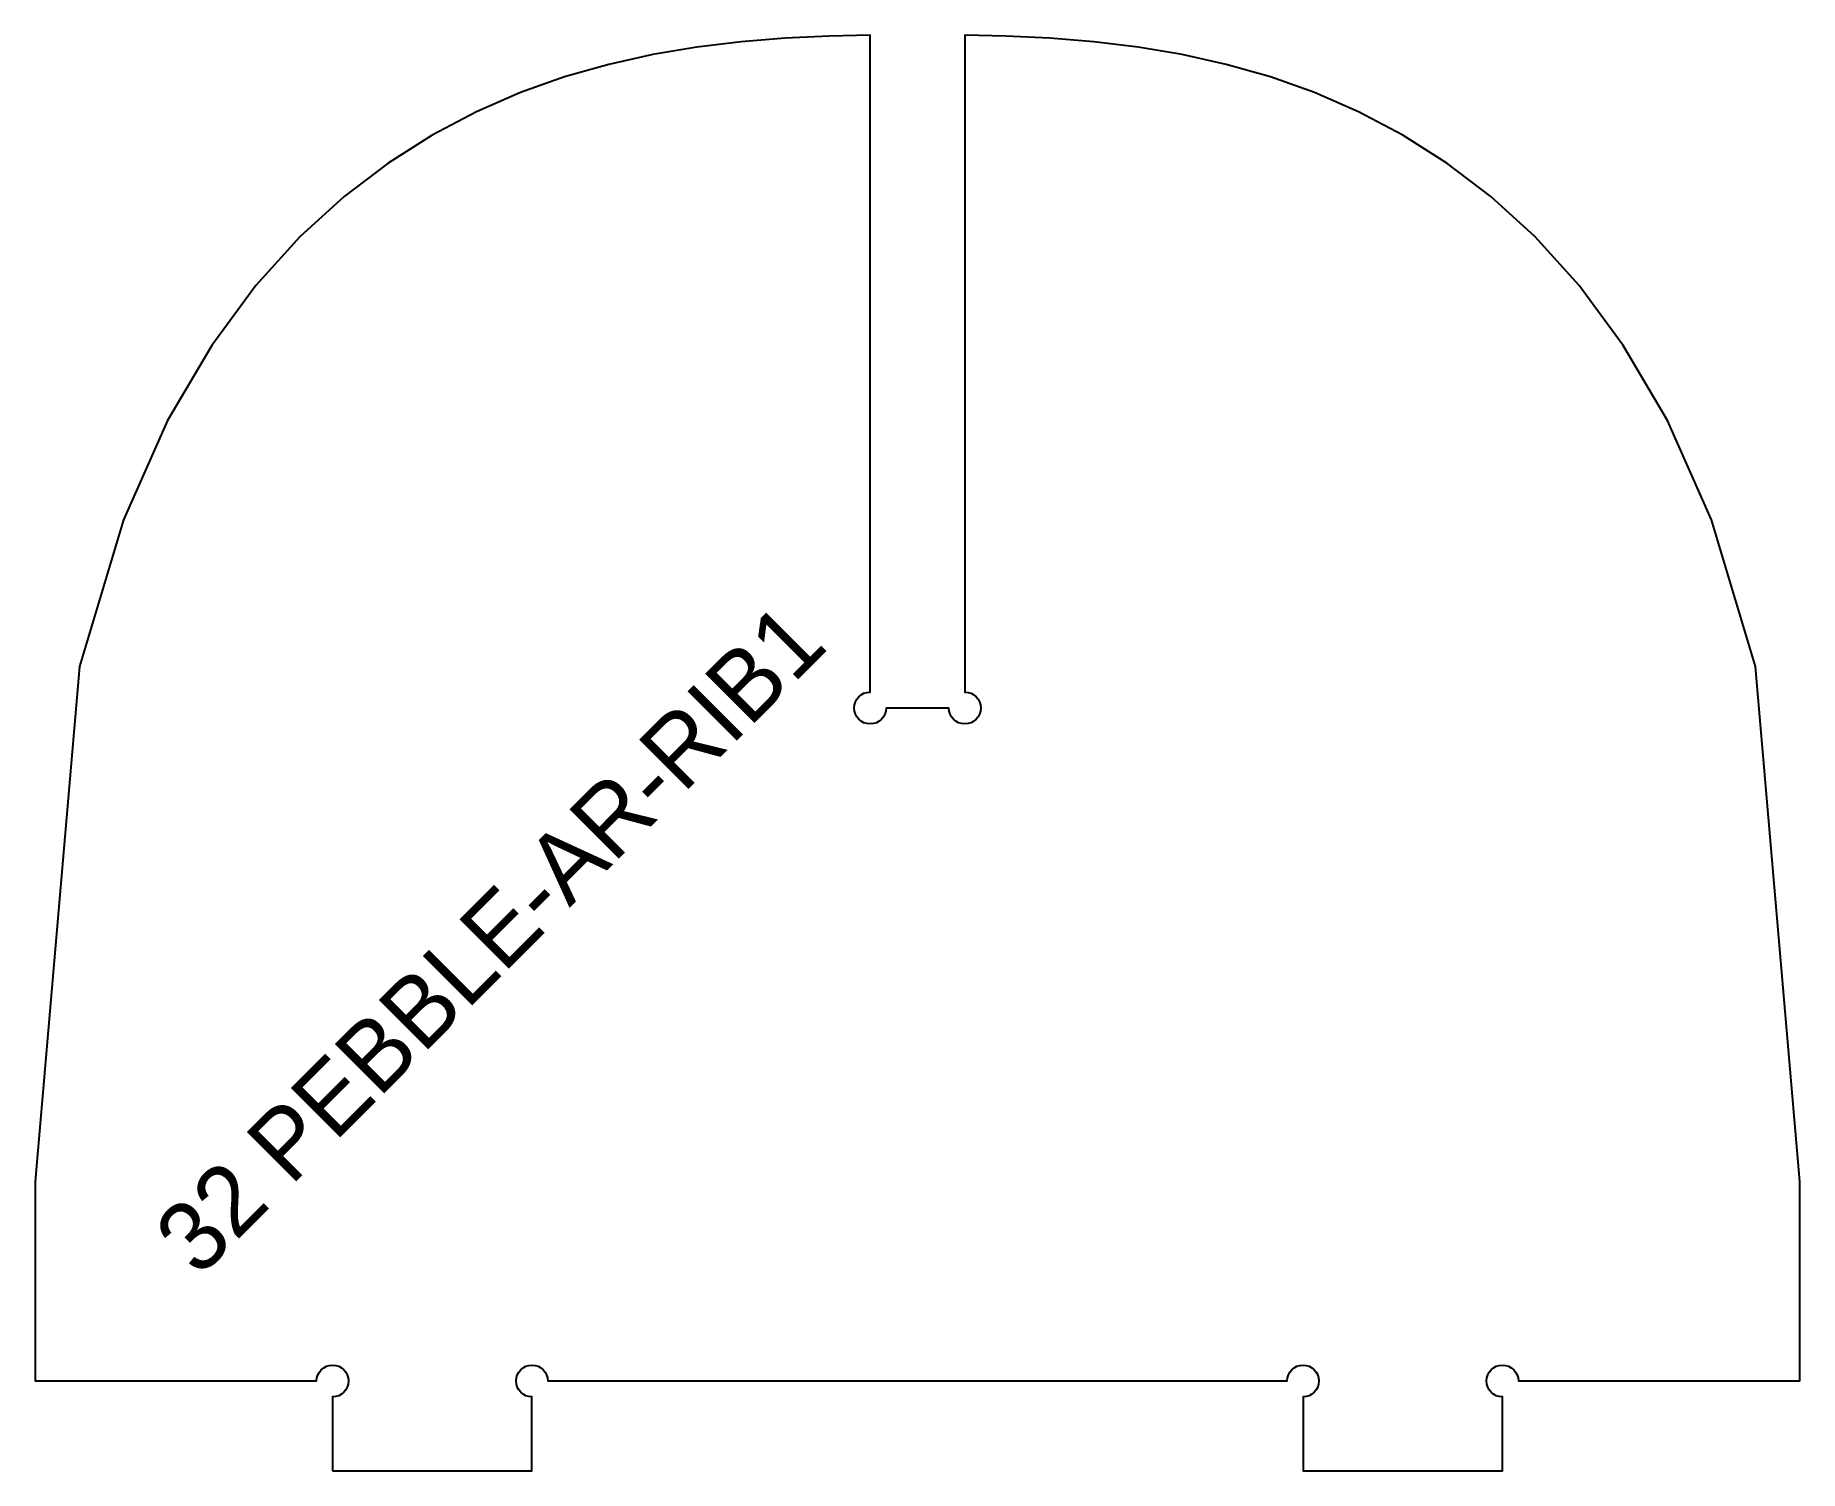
# Model space of a CAD drawing. Header units: millimetres. Extents: x 0 to 354, y 0 to 288.
import ezdxf
from ezdxf.enums import TextEntityAlignment as Align

# ---------------------------------------------------------------- set-up
doc = ezdxf.new("R2010")
doc.units = ezdxf.units.MM
doc.layers.add('CUT', color=1, linetype='Continuous')
doc.layers.add('ENGRAVE-LABEL', color=3, linetype='Continuous')

msp = doc.modelspace()

# ---------------------------------------------------------------- linework, layer by layer
at = {"layer": 'CUT'}
msp.add_lwpolyline([(59.65, 0), (99.65, 0), (99.65, 14.8, -2.41421356), (102.85, 18), (251.15, 18, -2.41421356), (254.35, 14.8), (254.35, 0), (294.35, 0), (294.35, 14.8, -2.41421356), (297.55, 18), (354, 18), (354, 58), (345.15, 161.3209), (336.3, 190.7648), (327.45, 210.6809), (318.6, 225.7527), (309.75, 237.7335), (300.9, 247.5057), (292.05, 255.5883), (283.2, 262.3183), (274.35, 267.9298), (265.5, 272.595), (256.65, 276.4459), (247.8, 279.5878), (238.95, 282.1078), (230.1, 284.0807), (221.25, 285.573), (212.4, 286.6464), (203.55, 287.3609), (194.7, 287.7776), (186.5, 287.9497), (186.5, 156.2, -2.41421356), (183.3, 153), (170.7, 153, -2.41421356), (167.5, 156.2), (167.5, 287.9497), (159.3, 287.7776), (150.45, 287.3609), (141.6, 286.6464), (132.75, 285.573), (123.9, 284.0807), (115.05, 282.1078), (106.2, 279.5878), (97.35, 276.4459), (88.5, 272.595), (79.65, 267.9298), (70.8, 262.3183), (61.95, 255.5883), (53.1, 247.5057), (44.25, 237.7335), (35.4, 225.7527), (26.55, 210.6809), (17.7, 190.7648), (8.85, 161.3209), (0, 58), (0, 18), (56.45, 18, -2.41421356), (59.65, 14.8)], format="xyb", close=True, dxfattribs=at)

# ---------------------------------------------------------------- texts
at = {"layer": 'ENGRAVE-LABEL'}
msp.add_text('32 PEBBLE-AR-RIB1', height=14, rotation=45, dxfattribs=at).set_placement((91.1758, 106.7645), align=Align.MIDDLE_CENTER)

doc.saveas('drawing.dxf')
